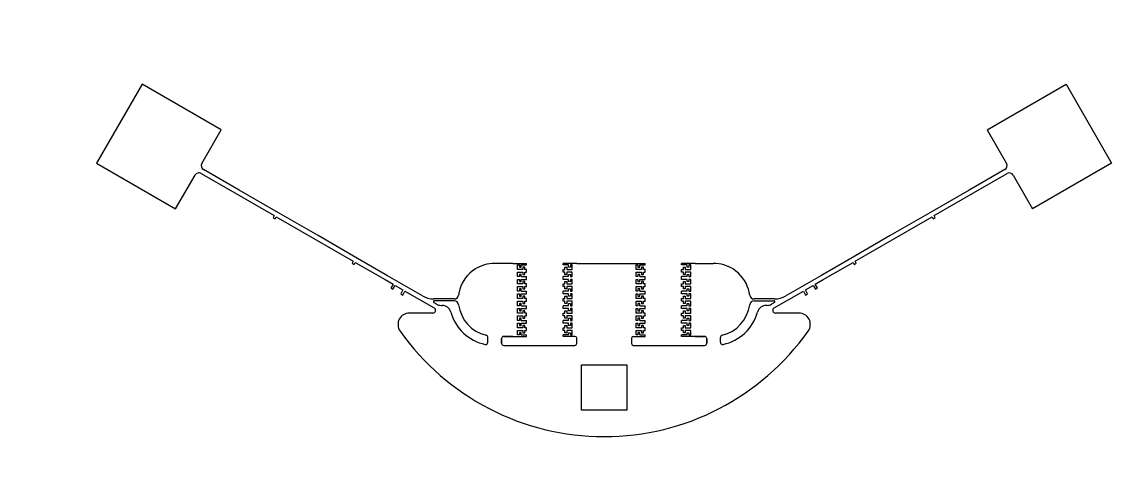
# Model space of a CAD drawing. Header units: feet. Extents: x -1170 to 123593, y -32664 to 67336.
# Drawn here: x 62873 to 86810, y 14943 to 25044 of the extents above; entities that cross this region are included whole.
import ezdxf

# ---------------------------------------------------------------- set-up
doc = ezdxf.new("R2010")
doc.units = ezdxf.units.FT
doc.header["$MEASUREMENT"] = 0
doc.layers.get('0').update_dxf_attribs({"color": 254, "linetype": 'CONTINUOUS'})
doc.layers.get('DEFPOINTS').update_dxf_attribs({"color": 255, "linetype": 'CONTINUOUS'})
doc.layers.add('5_DARK', color=255, linetype='CONTINUOUS')

msp = doc.modelspace()

# ---------------------------------------------------------------- linework, layer by layer
for p, q in [((73745, 19613), (73745, 19713)), ((73745, 19713), (73785, 19713)), ((73785, 19713), (73785, 19663)), ((73785, 19663), (73825, 19663)), ((73825, 19663), (73825, 19713)), ((73825, 19713), (73945, 19713)), ((73905, 19663), (73865, 19663)), ((73865, 19663), (73865, 19613)), ((73905, 19613), (73905, 19663)), ((73945, 19713), (73945, 19743)), ((74745, 19713), (74745, 19743)), ((74865, 19713), (74745, 19713)), ((74785, 19613), (74785, 19663)), ((74785, 19663), (74825, 19663)), ((74825, 19663), (74825, 19613)), ((74865, 19663), (74865, 19713)), ((74905, 19663), (74865, 19663)), ((74945, 19713), (74905, 19713)), ((74905, 19713), (74905, 19663)), ((74945, 19613), (74945, 19713)), ((76345, 19613), (76345, 19713)), ((76345, 19713), (76385, 19713)), ((76385, 19713), (76385, 19663)), ((76385, 19663), (76425, 19663)), ((76425, 19663), (76425, 19713)), ((76425, 19713), (76545, 19713)), ((76505, 19663), (76465, 19663)), ((76465, 19663), (76465, 19613)), ((76505, 19613), (76505, 19663)), ((76545, 19713), (76545, 19743)), ((77345, 19713), (77345, 19743)), ((77465, 19713), (77345, 19713)), ((77385, 19613), (77385, 19663)), ((77385, 19663), (77425, 19663)), ((77425, 19663), (77425, 19613)), ((77465, 19663), (77465, 19713)), ((77505, 19663), (77465, 19663)), ((77545, 19713), (77505, 19713)), ((77505, 19713), (77505, 19663)), ((77545, 19613), (77545, 19713)), ((73865, 19613), (73745, 19613)), ((73745, 19453), (73745, 19553)), ((73745, 19553), (73865, 19553)), ((73785, 19453), (73745, 19453)), ((73745, 19293), (73745, 19393)), ((73745, 19393), (73785, 19393)), ((73825, 19503), (73785, 19503)), ((73785, 19503), (73785, 19453)), ((73785, 19393), (73785, 19343)), ((73825, 19453), (73825, 19503)), ((73825, 19453), (73945, 19453)), ((73825, 19343), (73825, 19393)), ((73825, 19393), (73945, 19393)), ((73865, 19553), (73865, 19503)), ((73865, 19503), (73905, 19503)), ((73945, 19613), (73905, 19613)), ((73905, 19503), (73905, 19553)), ((73905, 19553), (73945, 19553)), ((73945, 19553), (73945, 19613)), ((73945, 19393), (73945, 19453)), ((74745, 19613), (74785, 19613)), ((74745, 19553), (74745, 19613)), ((74785, 19553), (74745, 19553)), ((74745, 19393), (74745, 19453)), ((74865, 19453), (74745, 19453)), ((74865, 19393), (74745, 19393)), ((74785, 19503), (74785, 19553)), ((74825, 19503), (74785, 19503)), ((74825, 19613), (74945, 19613)), ((74945, 19553), (74825, 19553)), ((74825, 19553), (74825, 19503)), ((74865, 19453), (74865, 19503)), ((74865, 19503), (74905, 19503)), ((74865, 19343), (74865, 19393)), ((74905, 19503), (74905, 19453)), ((74905, 19453), (74945, 19453)), ((74945, 19393), (74905, 19393)), ((74905, 19393), (74905, 19343)), ((74945, 19453), (74945, 19553)), ((74945, 19293), (74945, 19393)), ((76465, 19613), (76345, 19613)), ((76345, 19453), (76345, 19553)), ((76345, 19553), (76465, 19553)), ((76385, 19453), (76345, 19453)), ((76345, 19293), (76345, 19393)), ((76345, 19393), (76385, 19393)), ((76425, 19503), (76385, 19503)), ((76385, 19503), (76385, 19453)), ((76385, 19393), (76385, 19343)), ((76425, 19453), (76425, 19503)), ((76425, 19453), (76545, 19453)), ((76425, 19343), (76425, 19393)), ((76425, 19393), (76545, 19393)), ((76465, 19553), (76465, 19503)), ((76465, 19503), (76505, 19503)), ((76545, 19613), (76505, 19613)), ((76505, 19503), (76505, 19553)), ((76505, 19553), (76545, 19553)), ((76545, 19553), (76545, 19613)), ((76545, 19393), (76545, 19453)), ((77345, 19613), (77385, 19613)), ((77345, 19553), (77345, 19613)), ((77385, 19553), (77345, 19553)), ((77345, 19393), (77345, 19453)), ((77465, 19453), (77345, 19453)), ((77465, 19393), (77345, 19393)), ((77385, 19503), (77385, 19553)), ((77425, 19503), (77385, 19503)), ((77425, 19613), (77545, 19613)), ((77545, 19553), (77425, 19553)), ((77425, 19553), (77425, 19503)), ((77465, 19453), (77465, 19503)), ((77465, 19503), (77505, 19503)), ((77465, 19343), (77465, 19393)), ((77505, 19503), (77505, 19453)), ((77505, 19453), (77545, 19453)), ((77545, 19393), (77505, 19393)), ((77505, 19393), (77505, 19343)), ((77545, 19453), (77545, 19553)), ((77545, 19293), (77545, 19393)), ((73865, 19293), (73745, 19293)), ((73745, 19133), (73745, 19233)), ((73745, 19233), (73865, 19233)), ((73785, 19343), (73825, 19343)), ((73825, 19183), (73785, 19183)), ((73785, 19183), (73785, 19133)), ((73825, 19133), (73825, 19183)), ((73905, 19343), (73865, 19343)), ((73865, 19343), (73865, 19293)), ((73865, 19233), (73865, 19183)), ((73865, 19183), (73905, 19183)), ((73905, 19293), (73905, 19343)), ((73945, 19293), (73905, 19293)), ((73905, 19183), (73905, 19233)), ((73905, 19233), (73945, 19233)), ((73945, 19233), (73945, 19293)), ((74745, 19293), (74785, 19293)), ((74745, 19233), (74745, 19293)), ((74785, 19233), (74745, 19233)), ((74785, 19293), (74785, 19343)), ((74785, 19343), (74825, 19343)), ((74785, 19183), (74785, 19233)), ((74825, 19183), (74785, 19183)), ((74825, 19343), (74825, 19293)), ((74825, 19293), (74945, 19293)), ((74945, 19233), (74825, 19233)), ((74825, 19233), (74825, 19183)), ((74905, 19343), (74865, 19343)), ((74865, 19133), (74865, 19183)), ((74865, 19183), (74905, 19183)), ((74905, 19183), (74905, 19133)), ((74945, 19133), (74945, 19233)), ((76465, 19293), (76345, 19293)), ((76345, 19133), (76345, 19233)), ((76345, 19233), (76465, 19233)), ((76385, 19343), (76425, 19343)), ((76425, 19183), (76385, 19183)), ((76385, 19183), (76385, 19133)), ((76425, 19133), (76425, 19183)), ((76505, 19343), (76465, 19343)), ((76465, 19343), (76465, 19293)), ((76465, 19233), (76465, 19183)), ((76465, 19183), (76505, 19183)), ((76505, 19293), (76505, 19343)), ((76545, 19293), (76505, 19293)), ((76505, 19183), (76505, 19233)), ((76505, 19233), (76545, 19233)), ((76545, 19233), (76545, 19293)), ((77345, 19293), (77385, 19293)), ((77345, 19233), (77345, 19293)), ((77385, 19233), (77345, 19233)), ((77385, 19293), (77385, 19343)), ((77385, 19343), (77425, 19343)), ((77385, 19183), (77385, 19233)), ((77425, 19183), (77385, 19183)), ((77425, 19343), (77425, 19293)), ((77425, 19293), (77545, 19293)), ((77545, 19233), (77425, 19233)), ((77425, 19233), (77425, 19183)), ((77505, 19343), (77465, 19343)), ((77465, 19133), (77465, 19183)), ((77465, 19183), (77505, 19183)), ((77505, 19183), (77505, 19133)), ((77545, 19133), (77545, 19233)), ((73785, 19133), (73745, 19133)), ((73745, 18973), (73745, 19073)), ((73745, 19073), (73785, 19073)), ((73865, 18973), (73745, 18973)), ((73745, 18813), (73745, 18913)), ((73745, 18913), (73865, 18913)), ((73785, 19073), (73785, 19023)), ((73785, 19023), (73825, 19023)), ((73825, 19133), (73945, 19133)), ((73825, 19023), (73825, 19073)), ((73825, 19073), (73945, 19073)), ((73905, 19023), (73865, 19023)), ((73865, 19023), (73865, 18973)), ((73865, 18913), (73865, 18863)), ((73905, 18973), (73905, 19023)), ((73945, 18973), (73905, 18973)), ((73905, 18863), (73905, 18913)), ((73905, 18913), (73945, 18913)), ((73945, 19073), (73945, 19133)), ((73945, 18913), (73945, 18973)), ((74745, 19073), (74745, 19133)), ((74865, 19133), (74745, 19133)), ((74865, 19073), (74745, 19073)), ((74745, 18973), (74785, 18973)), ((74745, 18913), (74745, 18973)), ((74785, 18913), (74745, 18913)), ((74785, 18973), (74785, 19023)), ((74785, 19023), (74825, 19023)), ((74785, 18863), (74785, 18913)), ((74825, 19023), (74825, 18973)), ((74825, 18973), (74945, 18973)), ((74945, 18913), (74825, 18913)), ((74825, 18913), (74825, 18863)), ((74865, 19023), (74865, 19073)), ((74905, 19023), (74865, 19023)), ((74905, 19133), (74945, 19133)), ((74945, 19073), (74905, 19073)), ((74905, 19073), (74905, 19023)), ((74945, 18973), (74945, 19073)), ((74945, 18813), (74945, 18913)), ((76385, 19133), (76345, 19133)), ((76345, 18973), (76345, 19073)), ((76345, 19073), (76385, 19073)), ((76465, 18973), (76345, 18973)), ((76345, 18813), (76345, 18913)), ((76345, 18913), (76465, 18913)), ((76385, 19073), (76385, 19023)), ((76385, 19023), (76425, 19023)), ((76425, 19133), (76545, 19133)), ((76425, 19023), (76425, 19073)), ((76425, 19073), (76545, 19073)), ((76505, 19023), (76465, 19023)), ((76465, 19023), (76465, 18973)), ((76465, 18913), (76465, 18863)), ((76505, 18973), (76505, 19023)), ((76545, 18973), (76505, 18973)), ((76505, 18863), (76505, 18913)), ((76505, 18913), (76545, 18913)), ((76545, 19073), (76545, 19133)), ((76545, 18913), (76545, 18973)), ((77345, 19073), (77345, 19133)), ((77465, 19133), (77345, 19133)), ((77465, 19073), (77345, 19073)), ((77345, 18973), (77385, 18973)), ((77345, 18913), (77345, 18973)), ((77385, 18913), (77345, 18913)), ((77385, 18973), (77385, 19023)), ((77385, 19023), (77425, 19023)), ((77385, 18863), (77385, 18913)), ((77425, 19023), (77425, 18973)), ((77425, 18973), (77545, 18973)), ((77545, 18913), (77425, 18913)), ((77425, 18913), (77425, 18863)), ((77465, 19023), (77465, 19073)), ((77505, 19023), (77465, 19023)), ((77505, 19133), (77545, 19133)), ((77545, 19073), (77505, 19073)), ((77505, 19073), (77505, 19023)), ((77545, 18973), (77545, 19073)), ((77545, 18813), (77545, 18913)), ((73785, 18813), (73745, 18813)), ((73745, 18653), (73745, 18753)), ((73745, 18753), (73785, 18753)), ((73825, 18863), (73785, 18863)), ((73785, 18863), (73785, 18813)), ((73785, 18753), (73785, 18703)), ((73785, 18703), (73825, 18703)), ((73825, 18813), (73825, 18863)), ((73825, 18813), (73945, 18813)), ((73825, 18703), (73825, 18753)), ((73825, 18753), (73945, 18753)), ((73865, 18863), (73905, 18863)), ((73905, 18703), (73865, 18703)), ((73865, 18703), (73865, 18653)), ((73905, 18653), (73905, 18703)), ((73945, 18753), (73945, 18813)), ((74745, 18753), (74745, 18813)), ((74865, 18813), (74745, 18813)), ((74865, 18753), (74745, 18753)), ((74825, 18863), (74785, 18863)), ((74785, 18653), (74785, 18703)), ((74785, 18703), (74825, 18703)), ((74825, 18703), (74825, 18653)), ((74865, 18813), (74865, 18863)), ((74865, 18863), (74905, 18863)), ((74865, 18703), (74865, 18753)), ((74905, 18703), (74865, 18703)), ((74905, 18863), (74905, 18813)), ((74905, 18813), (74945, 18813)), ((74945, 18753), (74905, 18753)), ((74905, 18753), (74905, 18703)), ((74945, 18653), (74945, 18753)), ((76385, 18813), (76345, 18813)), ((76345, 18653), (76345, 18753)), ((76345, 18753), (76385, 18753)), ((76425, 18863), (76385, 18863)), ((76385, 18863), (76385, 18813)), ((76385, 18753), (76385, 18703)), ((76385, 18703), (76425, 18703)), ((76425, 18813), (76425, 18863)), ((76425, 18813), (76545, 18813)), ((76425, 18703), (76425, 18753)), ((76425, 18753), (76545, 18753)), ((76465, 18863), (76505, 18863)), ((76505, 18703), (76465, 18703)), ((76465, 18703), (76465, 18653)), ((76505, 18653), (76505, 18703)), ((76545, 18753), (76545, 18813)), ((77345, 18753), (77345, 18813)), ((77465, 18813), (77345, 18813)), ((77465, 18753), (77345, 18753)), ((77425, 18863), (77385, 18863)), ((77385, 18653), (77385, 18703)), ((77385, 18703), (77425, 18703)), ((77425, 18703), (77425, 18653)), ((77465, 18813), (77465, 18863)), ((77465, 18863), (77505, 18863)), ((77465, 18703), (77465, 18753)), ((77505, 18703), (77465, 18703)), ((77505, 18863), (77505, 18813)), ((77505, 18813), (77545, 18813)), ((77545, 18753), (77505, 18753)), ((77505, 18753), (77505, 18703)), ((77545, 18653), (77545, 18753)), ((73865, 18653), (73745, 18653)), ((73745, 18493), (73745, 18593)), ((73745, 18593), (73865, 18593)), ((73785, 18493), (73745, 18493)), ((73745, 18333), (73745, 18433)), ((73745, 18433), (73785, 18433)), ((73825, 18543), (73785, 18543)), ((73785, 18543), (73785, 18493)), ((73785, 18433), (73785, 18383)), ((73825, 18493), (73825, 18543)), ((73825, 18493), (73945, 18493)), ((73825, 18383), (73825, 18433)), ((73825, 18433), (73945, 18433)), ((73865, 18593), (73865, 18543)), ((73865, 18543), (73905, 18543)), ((73945, 18653), (73905, 18653)), ((73905, 18543), (73905, 18593)), ((73905, 18593), (73945, 18593)), ((73945, 18593), (73945, 18653)), ((73945, 18433), (73945, 18493)), ((74745, 18653), (74785, 18653)), ((74745, 18593), (74745, 18653)), ((74785, 18593), (74745, 18593)), ((74745, 18433), (74745, 18493)), ((74865, 18493), (74745, 18493)), ((74865, 18433), (74745, 18433)), ((74785, 18543), (74785, 18593)), ((74825, 18543), (74785, 18543)), ((74825, 18653), (74945, 18653)), ((74945, 18593), (74825, 18593)), ((74825, 18593), (74825, 18543)), ((74865, 18493), (74865, 18543)), ((74865, 18543), (74905, 18543)), ((74865, 18383), (74865, 18433)), ((74905, 18543), (74905, 18493)), ((74905, 18493), (74945, 18493)), ((74945, 18433), (74905, 18433)), ((74905, 18433), (74905, 18383)), ((74945, 18493), (74945, 18593)), ((74945, 18333), (74945, 18433)), ((76465, 18653), (76345, 18653)), ((76345, 18493), (76345, 18593)), ((76345, 18593), (76465, 18593)), ((76385, 18493), (76345, 18493)), ((76345, 18333), (76345, 18433)), ((76345, 18433), (76385, 18433)), ((76425, 18543), (76385, 18543)), ((76385, 18543), (76385, 18493)), ((76385, 18433), (76385, 18383)), ((76425, 18493), (76425, 18543)), ((76425, 18493), (76545, 18493)), ((76425, 18383), (76425, 18433)), ((76425, 18433), (76545, 18433)), ((76465, 18593), (76465, 18543)), ((76465, 18543), (76505, 18543)), ((76545, 18653), (76505, 18653)), ((76505, 18543), (76505, 18593)), ((76505, 18593), (76545, 18593)), ((76545, 18593), (76545, 18653)), ((76545, 18433), (76545, 18493)), ((77345, 18653), (77385, 18653)), ((77345, 18593), (77345, 18653)), ((77385, 18593), (77345, 18593)), ((77345, 18433), (77345, 18493)), ((77465, 18493), (77345, 18493)), ((77465, 18433), (77345, 18433)), ((77385, 18543), (77385, 18593)), ((77425, 18543), (77385, 18543)), ((77425, 18653), (77545, 18653)), ((77545, 18593), (77425, 18593)), ((77425, 18593), (77425, 18543)), ((77465, 18493), (77465, 18543)), ((77465, 18543), (77505, 18543)), ((77465, 18383), (77465, 18433)), ((77505, 18543), (77505, 18493)), ((77505, 18493), (77545, 18493)), ((77545, 18433), (77505, 18433)), ((77505, 18433), (77505, 18383)), ((77545, 18493), (77545, 18593)), ((77545, 18333), (77545, 18433)), ((73865, 18333), (73745, 18333)), ((73745, 18173), (73745, 18273)), ((73745, 18273), (73865, 18273)), ((73785, 18383), (73825, 18383)), ((73825, 18223), (73785, 18223)), ((73785, 18223), (73785, 18173)), ((73825, 18173), (73825, 18223)), ((73905, 18383), (73865, 18383)), ((73865, 18383), (73865, 18333)), ((73865, 18273), (73865, 18223)), ((73865, 18223), (73905, 18223)), ((73905, 18333), (73905, 18383)), ((73945, 18333), (73905, 18333)), ((73905, 18223), (73905, 18273)), ((73905, 18273), (73945, 18273)), ((73945, 18273), (73945, 18333)), ((74745, 18333), (74785, 18333)), ((74745, 18273), (74745, 18333)), ((74785, 18273), (74745, 18273)), ((74785, 18333), (74785, 18383)), ((74785, 18383), (74825, 18383)), ((74785, 18223), (74785, 18273)), ((74825, 18223), (74785, 18223)), ((74825, 18383), (74825, 18333)), ((74825, 18333), (74945, 18333)), ((74945, 18273), (74825, 18273)), ((74825, 18273), (74825, 18223)), ((74905, 18383), (74865, 18383)), ((74865, 18173), (74865, 18223)), ((74865, 18223), (74905, 18223)), ((74905, 18223), (74905, 18173)), ((74945, 18173), (74945, 18273)), ((76465, 18333), (76345, 18333)), ((76345, 18173), (76345, 18273)), ((76345, 18273), (76465, 18273)), ((76385, 18383), (76425, 18383)), ((76425, 18223), (76385, 18223)), ((76385, 18223), (76385, 18173)), ((76425, 18173), (76425, 18223)), ((76505, 18383), (76465, 18383)), ((76465, 18383), (76465, 18333)), ((76465, 18273), (76465, 18223)), ((76465, 18223), (76505, 18223)), ((76505, 18333), (76505, 18383)), ((76545, 18333), (76505, 18333)), ((76505, 18223), (76505, 18273)), ((76505, 18273), (76545, 18273)), ((76545, 18273), (76545, 18333)), ((77345, 18333), (77385, 18333)), ((77345, 18273), (77345, 18333)), ((77385, 18273), (77345, 18273)), ((77385, 18333), (77385, 18383)), ((77385, 18383), (77425, 18383)), ((77385, 18223), (77385, 18273)), ((77425, 18223), (77385, 18223)), ((77425, 18383), (77425, 18333)), ((77425, 18333), (77545, 18333)), ((77545, 18273), (77425, 18273)), ((77425, 18273), (77425, 18223)), ((77505, 18383), (77465, 18383)), ((77465, 18173), (77465, 18223)), ((77465, 18223), (77505, 18223)), ((77505, 18223), (77505, 18173)), ((77545, 18173), (77545, 18273)), ((73785, 18173), (73745, 18173)), ((73825, 18173), (73945, 18173)), ((73945, 18143), (73945, 18173)), ((74865, 18173), (74745, 18173)), ((74745, 18143), (74745, 18173)), ((74905, 18173), (74945, 18173)), ((76385, 18173), (76345, 18173)), ((76425, 18173), (76545, 18173)), ((76545, 18143), (76545, 18173)), ((77465, 18173), (77345, 18173)), ((77345, 18143), (77345, 18173)), ((77505, 18173), (77545, 18173))]:
    msp.add_line(p, q)
at = {"layer": '5_DARK', "linetype": 'Continuous'}
for p, q in [((66821, 21939), (67246, 22675)), ((84044, 22675), (84469, 21939)), ((67637, 21352), (66858, 21802)), ((84432, 21802), (83653, 21352)), ((66246, 20943), (66671, 21679)), ((66808, 21716), (67544, 21291)), ((83746, 21291), (84482, 21716)), ((84619, 21679), (85044, 20943)), ((68504, 20852), (67637, 21352)), ((83653, 21352), (82787, 20852)), ((67544, 21291), (68410, 20791)), ((82880, 20791), (83746, 21291)), ((69370, 20352), (68504, 20852)), ((82787, 20852), (81921, 20352)), ((68410, 20791), (68385, 20748)), ((68385, 20748), (68429, 20723)), ((68410, 20791), (68410, 20791)), ((68429, 20723), (68454, 20766)), ((68454, 20766), (69276, 20291)), ((82014, 20291), (82837, 20766)), ((82837, 20766), (82862, 20723)), ((82862, 20723), (82905, 20748)), ((82905, 20748), (82880, 20791)), ((82880, 20791), (82880, 20791)), ((70236, 19852), (69370, 20352)), ((81921, 20352), (81055, 19852)), ((69276, 20291), (70142, 19791)), ((81148, 19791), (82014, 20291)), ((70142, 19791), (70117, 19748)), ((70117, 19748), (70161, 19723)), ((70142, 19791), (70142, 19791)), ((70161, 19723), (70186, 19766)), ((70186, 19766), (70186, 19766)), ((70186, 19766), (70843, 19387)), ((70893, 19473), (70236, 19852)), ((73645, 19743), (73245, 19743)), ((77645, 19743), (78045, 19743)), ((81055, 19852), (80398, 19473)), ((80448, 19387), (81105, 19766)), ((81105, 19766), (81105, 19766)), ((81105, 19766), (81130, 19723)), ((81130, 19723), (81173, 19748)), ((81173, 19748), (81148, 19791)), ((81148, 19791), (81148, 19791)), ((71660, 19030), (70893, 19473)), ((80398, 19473), (79630, 19030)), ((70843, 19387), (71016, 19287)), ((71016, 19287), (70966, 19200)), ((70966, 19200), (71009, 19175)), ((71009, 19175), (71059, 19262)), ((71059, 19262), (71232, 19162)), ((71232, 19162), (71182, 19075)), ((80058, 19162), (80231, 19262)), ((80108, 19075), (80058, 19162)), ((80231, 19262), (80281, 19175)), ((80275, 19287), (80448, 19387)), ((80325, 19200), (80275, 19287)), ((80281, 19175), (80325, 19200)), ((71182, 19075), (71226, 19050)), ((71226, 19050), (71276, 19137)), ((71276, 19137), (71918, 18766)), ((72353, 18963), (71910, 18963)), ((72353, 18923), (71920, 18923)), ((79380, 18963), (78937, 18963)), ((78937, 18923), (79371, 18923)), ((79373, 18766), (80015, 19137)), ((80015, 19137), (80065, 19050)), ((80065, 19050), (80108, 19075)), ((71910, 18886), (71975, 18848)), ((72068, 18823), (72089, 18823)), ((79222, 18823), (79202, 18823)), ((79381, 18886), (79315, 18848)), ((71745, 18654), (71373, 18654)), ((71888, 18654), (71745, 18654)), ((79503, 18654), (79403, 18654)), ((79918, 18654), (79503, 18654)), ((73095, 18014), (73095, 18117)), ((73395, 17993), (73395, 18093)), ((73395, 18093), (73395, 17993)), ((73445, 18143), (73645, 18143)), ((73645, 18143), (73445, 18143)), ((75045, 17983), (75045, 18103)), ((76245, 18103), (76245, 17983)), ((77645, 18143), (77845, 18143)), ((77845, 18143), (77645, 18143)), ((77895, 18093), (77895, 17993)), ((77895, 17993), (77895, 18093)), ((78195, 18014), (78195, 18117)), ((73445, 17943), (73445, 17943)), ((73445, 17943), (75005, 17943)), ((76285, 17943), (77845, 17943)), ((75145, 16520), (75145, 17520)), ((75145, 17520), (76145, 17520)), ((76145, 17520), (76145, 16520)), ((76145, 16520), (75145, 16520))]:
    msp.add_line(p, q, dxfattribs=at)
msp.add_circle((48830, 17336), 50000, dxfattribs=at)
for centre, radius, start, end in [((84382, 21889), 100, 300, 30), ((84532, 21629), 100, 30, 120), ((73245, 18943), 800, 90, 122.9395), ((78045, 18943), 800, 57.0605, 90), ((73245, 18943), 800, 122.9395, 162.7958), ((78045, 18943), 800, 17.2042, 57.0605), ((71910, 19463), 500, 240, 270), ((71920, 18903), 20, 90, 240), ((72353, 19063), 100, 270, 352.3377), ((72353, 18823), 100, 7.6623, 90), ((73245, 18943), 800, 167.2042, 172.3377), ((72485, 19116), 20, 167.2032, 167.2042), ((78045, 18943), 800, 7.6622, 12.7958), ((78937, 19063), 100, 187.6622, 270), ((78937, 18823), 100, 90, 172.3377), ((79371, 18903), 20, 300, 90), ((79380, 19463), 500, 270, 300), ((71888, 18714), 60, 270, 60), ((72068, 19010), 187, 240, 270), ((72089, 18623), 200, 15.466, 90), ((73245, 18943), 1000, 195.466, 257.8468), ((73245, 18943), 800, 187.6623, 256.391), ((78045, 18943), 800, 283.6089, 352.3377), ((78045, 18943), 1000, 282.1532, 344.534), ((79202, 18623), 200, 90, 164.534), ((79222, 19010), 187, 270, 300), ((79403, 18714), 60, 120, 270), ((71373, 18404), 250, 90, 215.2837), ((79918, 18404), 250, 324.7163, 90), ((75645, 21427), 5484, 215.2837, 324.7163), ((73045, 18014), 50, 257.8468, 0), ((73045, 18117), 50, 360, 76.391), ((73445, 18093), 50, 90, 180), ((73445, 18093), 50, 90, 180), ((73445, 17993), 50, 180, 270), ((73445, 17993), 50, 180, 270), ((75005, 17983), 40, 270, 0), ((76285, 17983), 40, 180, 270), ((77645, 18543), 400, 269.9046, 270), ((77845, 18093), 50, 360, 90), ((77845, 18093), 50, 0, 90), ((77845, 17993), 50, 270, 0), ((78245, 18117), 50, 103.6089, 180), ((78245, 18014), 50, 180, 282.1532)]:
    msp.add_arc(centre, radius, start, end, dxfattribs=at)
at = {"layer": 'DEFPOINTS', "linetype": 'Continuous'}
for p, q in [((65514, 23675), (64514, 21943)), ((67246, 22675), (65514, 23675)), ((84044, 22675), (85776, 23675)), ((85776, 23675), (86776, 21943)), ((64514, 21943), (66246, 20943)), ((66821, 21939), (66821, 21939)), ((86776, 21943), (85044, 20943)), ((66671, 21679), (66671, 21679)), ((73645, 19743), (73945, 19743)), ((75045, 19743), (74745, 19743)), ((75045, 19743), (76245, 19743)), ((76245, 19743), (76545, 19743)), ((77645, 19743), (77345, 19743)), ((73645, 18143), (73945, 18143)), ((75005, 18143), (74745, 18143)), ((75045, 18090), (75045, 18103)), ((76285, 18143), (76545, 18143)), ((77645, 18143), (77345, 18143))]:
    msp.add_line(p, q, dxfattribs=at)
for centre, radius, start, end in [((66908, 21889), 100, 150, 240), ((66758, 21629), 100, 60, 150), ((73245, 18943), 800, 162.7958, 167.2042), ((78045, 18943), 800, 12.7958, 17.2043), ((75005, 18103), 40, 0, 90), ((76285, 18103), 40, 90, 180)]:
    msp.add_arc(centre, radius, start, end, dxfattribs=at)

doc.saveas('drawing.dxf')
